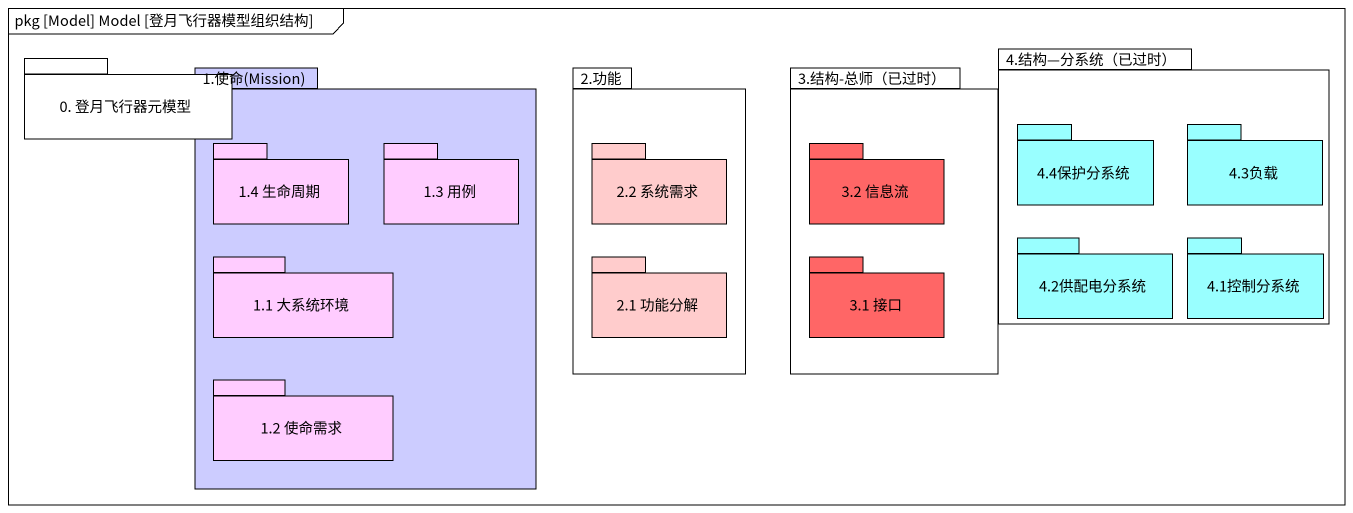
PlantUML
@startuml
mainframe pkg [Model] Model [登月飞行器模型组织结构]
package "4.结构—分系统（已过时）" as p4_结构_分系统_已过时 {
  package "4.4保护分系统" as p4_4保护分系统 #99FFFF {
  }
  package "4.3负载" as p4_3负载 #99FFFF {
  }
  package "4.2供配电分系统" as p4_2供配电分系统 #99FFFF {
  }
  package "4.1控制分系统" as p4_1控制分系统 #99FFFF {
  }
}
package "0. 登月飞行器元模型" as p0_登月飞行器元模型 {
}
package "1.使命(Mission)" as p1_使命_Mission #CCCCFF {
  package "1.4 生命周期" as p1_4_生命周期 #FFCCFF {
  }
  package "1.3 用例" as p1_3_用例 #FFCCFF {
  }
  package "1.1 大系统环境" as p1_1_大系统环境 #FFCCFF {
  }
  package "1.2 使命需求" as p1_2_使命需求 #FFCCFF {
  }
}
package "2.功能" as p2_功能 {
  package "2.2 系统需求" as p2_2_系统需求 #FFCCCC {
  }
  package "2.1 功能分解" as p2_1_功能分解 #FFCCCC {
  }
}
package "3.结构-总师（已过时）" as p3_结构_总师_已过时 {
  package "3.2 信息流" as p3_2_信息流 #FF6666 {
  }
  package "3.1 接口" as p3_1_接口 #FF6666 {
  }
}
@enduml
